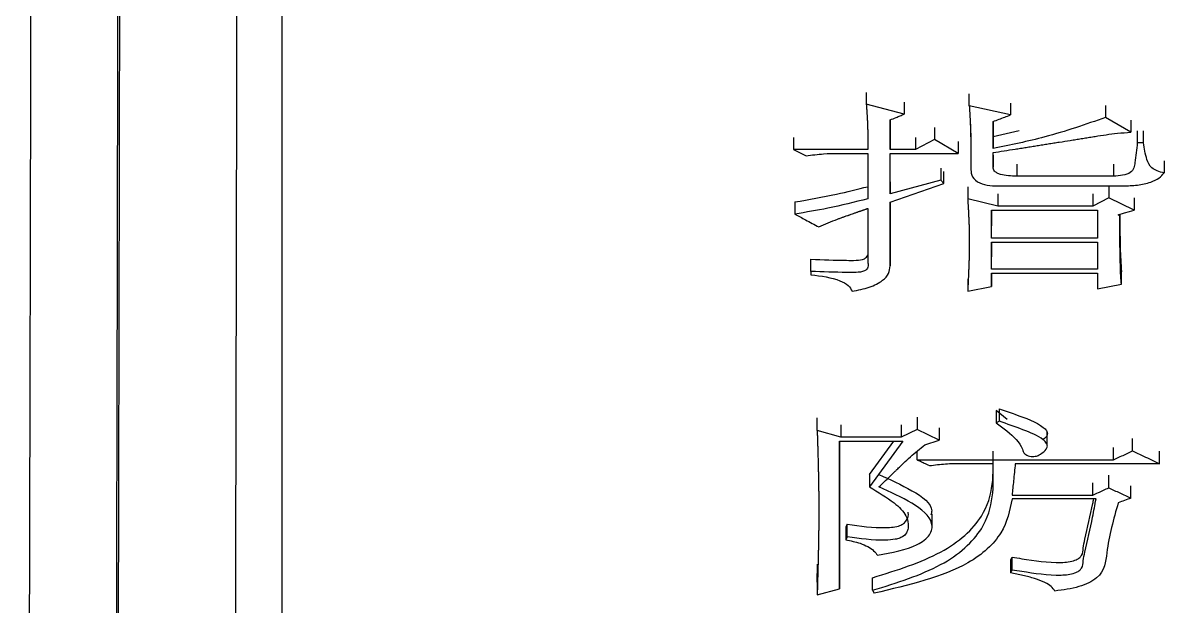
# Model space of a CAD drawing. Header units: millimetres. Extents: x 2126 to 3741, y 477 to 1658.
# Drawn here: x 2347.47 to 2355.26, y 823.2 to 827.18 of the extents above; entities that cross this region are included whole.
import ezdxf

# ---------------------------------------------------------------- set-up
doc = ezdxf.new("R2010")
doc.units = ezdxf.units.MM

msp = doc.modelspace()

# ---------------------------------------------------------------- linework, layer by layer
at = {"color": 7, "linetype": 'Continuous', "lineweight": 25}
for p, q in [((2353.2272, 826.7077), (2353.2272, 826.6262)), ((2353.9303, 826.615), (2353.9303, 826.6965)), ((2353.4868, 826.5588), (2353.2272, 826.6262)), ((2353.4868, 826.6404), (2353.4868, 826.5588)), ((2354.2116, 826.5532), (2353.9303, 826.615)), ((2354.2116, 826.6348), (2354.2116, 826.5532)), ((2354.8607, 826.618), (2354.8607, 826.5364)), ((2353.3895, 826.3186), (2353.3895, 826.5196)), ((2353.3895, 826.5196), (2353.3895, 826.4009)), ((2355.0337, 826.4357), (2354.8607, 826.5364)), ((2353.6924, 826.4673), (2353.6924, 826.3854)), ((2354.0926, 826.3242), (2354.0926, 826.5084)), ((2354.0926, 826.5084), (2354.0926, 826.4065)), ((2354.0926, 826.4065), (2354.2704, 826.4478)), ((2355.0337, 826.5174), (2355.0337, 826.4357)), ((2355.077, 826.445), (2355.077, 826.3631)), ((2355.1202, 826.3631), (2355.1202, 826.445)), ((2352.7296, 826.4005), (2352.7296, 826.3186)), ((2353.3895, 826.4005), (2353.3895, 826.3186)), ((2353.5626, 826.4005), (2353.5626, 826.3186)), ((2353.6924, 826.3854), (2353.5626, 826.3186)), ((2353.8546, 826.2908), (2353.6924, 826.3854)), ((2353.8546, 826.3728), (2353.8546, 826.2908)), ((2354.0926, 826.4061), (2354.0926, 826.3242)), ((2355.1202, 826.3631), (2355.077, 826.3631)), ((2352.7296, 826.3186), (2352.8162, 826.2741)), ((2353.238, 826.3186), (2352.7296, 826.3186)), ((2353.0325, 826.2908), (2353.238, 826.2908)), ((2353.238, 826.2908), (2353.238, 825.981)), ((2353.5626, 826.3186), (2353.3895, 826.3186)), ((2353.3895, 826.2908), (2353.8546, 826.2908)), ((2353.3895, 826.0141), (2353.3895, 826.2908)), ((2354.0926, 826.1964), (2354.0926, 826.2963)), ((2353.9412, 826.2622), (2353.9412, 826.1798)), ((2354.0926, 826.2785), (2354.0926, 826.1964)), ((2354.2549, 826.2177), (2354.2549, 826.1355)), ((2354.9146, 826.2177), (2354.9146, 826.1355)), ((2355.2609, 826.2398), (2355.2609, 826.1577)), ((2353.7356, 826.1901), (2353.7356, 826.1079)), ((2353.7573, 826.0858), (2353.7573, 826.1681)), ((2354.9146, 826.1355), (2354.2549, 826.1355)), ((2353.7356, 826.1079), (2353.3895, 826.0141)), ((2353.3895, 826.0965), (2353.3895, 826.0141)), ((2353.3895, 825.9591), (2353.7573, 826.0858)), ((2353.7573, 826.0858), (2353.7356, 826.1079)), ((2353.9195, 826.0635), (2353.9195, 825.981)), ((2354.1467, 826.0692), (2354.9796, 826.0692)), ((2354.8823, 826.069), (2354.8823, 825.9865)), ((2354.1251, 825.9316), (2353.9195, 825.981)), ((2354.1251, 826.0141), (2354.1251, 825.9316)), ((2354.7741, 826.0141), (2354.7741, 825.9316)), ((2354.8823, 825.9865), (2354.7741, 825.9316)), ((2355.0553, 825.9041), (2354.8823, 825.9865)), ((2355.0553, 825.9867), (2355.0553, 825.9041)), ((2352.7404, 825.9596), (2352.7404, 825.8767)), ((2353.238, 825.9151), (2353.238, 825.5442)), ((2353.3895, 825.5225), (2353.3895, 825.9591)), ((2353.3895, 825.9591), (2353.3895, 825.6058)), ((2354.0818, 825.9041), (2354.8065, 825.9041)), ((2354.0818, 825.7127), (2354.0818, 825.9041)), ((2354.0818, 825.9041), (2354.0818, 825.7958)), ((2354.7741, 825.9316), (2354.1251, 825.9316)), ((2354.8065, 825.9041), (2354.8066, 825.7127)), ((2354.958, 825.8657), (2354.9472, 825.8712)), ((2354.958, 825.8657), (2354.958, 825.8745)), ((2354.0818, 825.7127), (2354.0818, 825.7955)), ((2354.8066, 825.7127), (2354.0818, 825.7127)), ((2354.0818, 825.6854), (2354.8066, 825.6854)), ((2354.0818, 825.5009), (2354.0818, 825.6854)), ((2354.0818, 825.6854), (2354.0818, 825.5842)), ((2354.8066, 825.6854), (2354.8066, 825.5009)), ((2353.238, 825.6275), (2353.238, 825.5442)), ((2353.3895, 825.6057), (2353.3895, 825.5225)), ((2354.0818, 825.5009), (2354.0818, 825.584)), ((2352.8486, 825.4846), (2352.8486, 825.5678)), ((2352.8486, 825.4846), (2352.8486, 825.463)), ((2353.9195, 825.4331), (2353.9195, 825.3498)), ((2354.8066, 825.5009), (2354.0818, 825.5009)), ((2354.0818, 825.4738), (2354.8066, 825.4738)), ((2354.0818, 825.3821), (2354.0818, 825.4738)), ((2354.0818, 825.4654), (2354.0818, 825.3821)), ((2354.8066, 825.4738), (2354.8066, 825.3659)), ((2354.9688, 825.3982), (2354.9688, 825.4817)), ((2353.9195, 825.3498), (2354.0818, 825.3821)), ((2354.8066, 825.3659), (2354.9688, 825.3982)), ((2354.1901, 824.4736), (2354.1143, 824.5368)), ((2354.1143, 824.5368), (2354.1143, 824.4521)), ((2354.1359, 824.4625), (2354.1359, 824.5472)), ((2352.8919, 824.4001), (2352.8919, 824.4848)), ((2353.0542, 824.4382), (2353.0542, 824.3534)), ((2353.4652, 824.4382), (2353.4652, 824.3534)), ((2353.5734, 824.49), (2353.5734, 824.4053)), ((2353.7248, 824.4175), (2353.7248, 824.3327)), ((2354.1359, 824.4625), (2354.1143, 824.4521)), ((2353.0542, 824.3534), (2352.8919, 824.4001)), ((2353.4652, 824.3534), (2353.0542, 824.3534)), ((2353.5734, 824.4053), (2353.4652, 824.3534)), ((2353.7248, 824.3327), (2353.5734, 824.4053)), ((2354.4619, 824.3015), (2354.4619, 824.3868)), ((2355.0446, 824.2603), (2355.0446, 824.3452)), ((2353.0433, 824.3275), (2353.476, 824.3275)), ((2353.0434, 823.318), (2353.0433, 824.3275)), ((2353.0434, 824.3275), (2353.0434, 823.4042)), ((2353.476, 824.3275), (2353.2489, 824.0136)), ((2353.2489, 824.0989), (2353.4146, 824.3275)), ((2353.6275, 824.3016), (2353.7248, 824.3327)), ((2354.9147, 824.1984), (2354.9147, 824.2834)), ((2353.5734, 824.1984), (2353.5734, 824.2579)), ((2353.5734, 824.1984), (2354.9147, 824.1984)), ((2355.2284, 824.1726), (2355.2284, 824.2576)), ((2354.0926, 824.1726), (2353.8763, 824.1726)), ((2355.2284, 824.1726), (2354.2441, 824.1726)), ((2353.2489, 824.0988), (2353.2489, 824.0136)), ((2354.7741, 823.9574), (2354.7741, 824.0427)), ((2354.8823, 824.0084), (2354.8823, 824.0937)), ((2354.2224, 823.9574), (2354.7741, 823.9574)), ((2355.0337, 823.937), (2355.0337, 824.0223)), ((2354.7957, 823.9319), (2354.2224, 823.9319)), ((2353.6763, 823.743), (2353.6763, 823.8286)), ((2353.0974, 823.759), (2353.0866, 823.7389)), ((2353.0866, 823.7389), (2353.0866, 823.6532)), ((2353.0974, 823.6733), (2353.0974, 823.759)), ((2353.0974, 823.6733), (2353.0866, 823.6532)), ((2352.8919, 823.3645), (2352.8949, 823.4878)), ((2354.2116, 823.5135), (2354.2116, 823.4275)), ((2354.2225, 823.4476), (2354.2225, 823.5336)), ((2353.0434, 823.4042), (2353.0434, 823.318)), ((2352.8919, 823.3645), (2352.8919, 823.2783)), ((2352.8919, 823.2783), (2353.0434, 823.318)), ((2353.2705, 823.3081), (2353.2813, 823.2882))]:
    msp.add_line(p, q, dxfattribs=at)
at = {"color": 7, "linetype": 'Continuous', "lineweight": 25, "flags": 128}
for points in [[(2354.9472, 825.8712), (2354.9911, 825.8846), (2355.0232, 825.8943), (2355.0553, 825.9041)], [(2353.2705, 823.3081), (2353.2705, 823.3431), (2353.2705, 823.3687), (2353.2705, 823.3943)]]:
    msp.add_lwpolyline(points, dxfattribs=at)
at = {"color": 7, "linetype": 'Continuous', "lineweight": 25}
for points, knots in [([(2347.566, 903.2699), (2347.5668, 900.2452), (2347.5685, 894.2087), (2347.5688, 885.0556), (2347.5675, 876.0137), (2347.5645, 867.1863), (2347.5599, 858.6941), (2347.5547, 851.8497), (2347.5496, 846.3926), (2347.5449, 842.0398), (2347.5394, 837.5819), (2347.5328, 833.1033), (2347.5256, 828.9695), (2347.5179, 825.229), (2347.5097, 821.9108), (2347.5007, 818.8755), (2347.4908, 816.2233), (2347.4801, 813.9884), (2347.4725, 813.0105), (2347.4687, 812.5113)], [0, 0, 0, 0, 0.074691, 0.149062, 0.223115, 0.296848, 0.370262, 0.443356, 0.483243, 0.526636, 0.573536, 0.623941, 0.677851, 0.725458, 0.775499, 0.827974, 0.882883, 0.940225, 1, 1, 1, 1]), ([(2348.0737, 813.2543), (2348.0782, 813.9792), (2348.0874, 815.4289), (2348.1003, 819.2192), (2348.1123, 824.1173), (2348.1233, 830.158), (2348.133, 837.2059), (2348.1413, 845.1488), (2348.148, 853.8486), (2348.1531, 863.1554), (2348.1559, 871.5973), (2348.1572, 878.8774), (2348.1574, 882.881), (2348.1575, 884.8828)], [0, 0, 0, 0, 0.0981345, 0.196269, 0.2944034, 0.3925379, 0.4906723, 0.5888066, 0.686941, 0.7850753, 0.8832097, 0.9416048, 1, 1, 1, 1]), ([(2348.0876, 813.7911), (2348.0909, 814.2908), (2348.0974, 815.2767), (2348.1067, 817.5572), (2348.1154, 820.318), (2348.1234, 823.5464), (2348.1307, 827.157), (2348.1384, 831.703), (2348.1461, 837.3062), (2348.1533, 844.0249), (2348.1591, 850.9275), (2348.1636, 857.857), (2348.1668, 864.681), (2348.1691, 871.2911), (2348.1704, 877.6009), (2348.1708, 882.1053), (2348.1709, 884.488), (2348.1709, 884.8828)], [0, 0, 0, 0, 0.07139, 0.140843, 0.208359, 0.273937, 0.337578, 0.399281, 0.488173, 0.572709, 0.652888, 0.72871, 0.800173, 0.867277, 0.930021, 0.988406, 1, 1, 1, 1]), ([(2348.969, 884.8828), (2348.9689, 883.6105), (2348.9688, 881.2841), (2348.9684, 877.9206), (2348.9679, 874.7875), (2348.9672, 871.6713), (2348.9662, 868.5776), (2348.9651, 865.5121), (2348.9638, 862.4806), (2348.9617, 858.2266), (2348.9584, 852.6862), (2348.9532, 845.9423), (2348.9465, 839.2147), (2348.9391, 833.4937), (2348.9315, 828.7732), (2348.9241, 824.9705), (2348.9159, 821.5364), (2348.9068, 818.578), (2348.8971, 816.1245), (2348.8903, 815.079), (2348.8868, 814.5471)], [0, 0, 0, 0, 0.037781, 0.069081, 0.100468, 0.131943, 0.163506, 0.195157, 0.226895, 0.258722, 0.330934, 0.408983, 0.49287, 0.582593, 0.645672, 0.711347, 0.779618, 0.850484, 0.923944, 1, 1, 1, 1]), ([(2349.237, 877.7438), (2349.237, 877.0974), (2349.2371, 873.8621), (2349.2371, 868.1101), (2349.2372, 861.9106), (2349.2372, 855.9011), (2349.2373, 851.2617), (2349.2373, 845.7245), (2349.2373, 841.5161), (2349.2374, 836.5816), (2349.2374, 831.9839), (2349.2375, 827.8888), (2349.2375, 824.2072), (2349.2376, 821.5987), (2349.2376, 818.7886), (2349.2377, 816.9183), (2349.2378, 814.8901), (2349.2379, 814.1338), (2349.2379, 813.6051)], [0, 0, 0, 0, 0.020124, 0.100733, 0.181328, 0.221587, 0.302184, 0.342442, 0.423039, 0.463298, 0.543894, 0.624491, 0.664749, 0.745346, 0.785604, 0.8662, 0.906458, 1, 1, 1, 1]), ([(2353.2272, 826.6262), (2353.2273, 826.6245), (2353.2276, 826.6211), (2353.2279, 826.6161), (2353.2283, 826.611), (2353.2287, 826.6059), (2353.229, 826.6009), (2353.2294, 826.5958), (2353.2298, 826.5907), (2353.2301, 826.5857), (2353.2305, 826.5806), (2353.2308, 826.5755), (2353.2311, 826.5705), (2353.2315, 826.5654), (2353.2318, 826.5603), (2353.2321, 826.5553), (2353.2324, 826.5502), (2353.2327, 826.5452), (2353.233, 826.5401), (2353.2333, 826.5351), (2353.2336, 826.53), (2353.2338, 826.5258), (2353.2341, 826.5216), (2353.2343, 826.5174), (2353.2345, 826.5123), (2353.2348, 826.5072), (2353.235, 826.5022), (2353.2352, 826.4971), (2353.2354, 826.4921), (2353.2356, 826.487), (2353.2358, 826.482), (2353.2359, 826.4778), (2353.236, 826.4736), (2353.2362, 826.4694), (2353.2363, 826.4643), (2353.2365, 826.4593), (2353.2366, 826.4542), (2353.2367, 826.4492), (2353.2368, 826.4441), (2353.2369, 826.4391), (2353.237, 826.434), (2353.2371, 826.429), (2353.2372, 826.4248), (2353.2373, 826.4206), (2353.2373, 826.4164), (2353.2374, 826.4114), (2353.2375, 826.4063), (2353.2375, 826.4013), (2353.2376, 826.3962), (2353.2376, 826.3912), (2353.2377, 826.3862), (2353.2377, 826.3811), (2353.2378, 826.3769), (2353.2378, 826.3728), (2353.2378, 826.3686), (2353.2378, 826.3635), (2353.2379, 826.3585), (2353.2379, 826.3535), (2353.2379, 826.3484), (2353.2379, 826.3434), (2353.238, 826.3384), (2353.238, 826.3334), (2353.238, 826.3292), (2353.238, 826.3242), (2353.238, 826.321), (2353.238, 826.3186)], [0, 0, 0, 0, 0.01641, 0.03282, 0.04923, 0.06564, 0.08205, 0.098461, 0.114871, 0.131281, 0.147691, 0.164101, 0.180511, 0.196921, 0.213331, 0.229741, 0.246151, 0.262561, 0.278972, 0.295382, 0.311792, 0.328202, 0.336407, 0.352817, 0.369227, 0.385637, 0.402047, 0.418457, 0.434867, 0.451278, 0.467688, 0.484098, 0.492303, 0.508713, 0.525123, 0.541533, 0.557943, 0.574353, 0.590763, 0.607173, 0.623583, 0.639994, 0.656404, 0.664609, 0.681019, 0.697429, 0.713839, 0.730249, 0.746659, 0.763069, 0.779479, 0.795889, 0.8123, 0.820505, 0.836915, 0.853325, 0.869735, 0.886145, 0.902555, 0.918965, 0.935375, 0.951785, 0.968195, 0.9764, 1, 1, 1, 1]), ([(2353.9303, 826.615), (2353.9306, 826.6106), (2353.931, 826.6041), (2353.9316, 826.5954), (2353.932, 826.5889), (2353.9324, 826.5824), (2353.9328, 826.5759), (2353.9332, 826.5694), (2353.9337, 826.5608), (2353.9343, 826.55), (2353.9351, 826.537), (2353.9358, 826.524), (2353.9372, 826.4981), (2353.9383, 826.4721), (2353.9393, 826.4462), (2353.9397, 826.4333), (2353.94, 826.4204), (2353.9404, 826.4074), (2353.9406, 826.3945), (2353.9409, 826.3773), (2353.9412, 826.36), (2353.9414, 826.3428), (2353.9415, 826.3299), (2353.9415, 826.317), (2353.9416, 826.3042), (2353.9416, 826.2934), (2353.9416, 826.2848), (2353.9416, 826.2784), (2353.9416, 826.2719), (2353.9416, 826.2655), (2353.9416, 826.2591), (2353.9415, 826.2526), (2353.9415, 826.2462), (2353.9415, 826.2398), (2353.9415, 826.2312), (2353.9414, 826.2226), (2353.9414, 826.2141), (2353.9413, 826.2076), (2353.9413, 826.2023), (2353.9413, 826.198), (2353.9413, 826.1948), (2353.9412, 826.1916), (2353.9412, 826.1884), (2353.9412, 826.1844), (2353.9412, 826.1816), (2353.9412, 826.1798)], [0, 0, 0, 0, 0.0297, 0.04455, 0.0594, 0.07425, 0.0891, 0.10395, 0.1188, 0.1485, 0.1782, 0.2079, 0.237599, 0.3564, 0.3861, 0.4158, 0.4455, 0.4752, 0.5049, 0.5346, 0.594, 0.6237, 0.6534, 0.6831, 0.7128, 0.742499, 0.757349, 0.772199, 0.787049, 0.801899, 0.816749, 0.831599, 0.846449, 0.861299, 0.876149, 0.905849, 0.920699, 0.935549, 0.950399, 0.957824, 0.965249, 0.972674, 0.980099, 0.987524, 1, 1, 1, 1]), ([(2353.3895, 826.5196), (2353.4031, 826.5251), (2353.4261, 826.5344), (2353.4586, 826.5474), (2353.4774, 826.555), (2353.4868, 826.5588)], [0, 0, 0, 0, 0.419954, 0.709976, 1, 1, 1, 1]), ([(2354.0926, 826.5084), (2354.1065, 826.5136), (2354.1333, 826.5237), (2354.173, 826.5386), (2354.1987, 826.5484), (2354.2116, 826.5532)], [0, 0, 0, 0, 0.350984, 0.675491, 1, 1, 1, 1]), ([(2354.8607, 826.5364), (2354.7248, 826.4889), (2354.4807, 826.4037), (2354.2118, 826.3486), (2354.0926, 826.3242)], [0, 0, 0, 0, 0.556567, 1, 1, 1, 1]), ([(2353.9368, 826.5046), (2353.9382, 826.4641), (2353.9404, 826.4021), (2353.9411, 826.3177), (2353.9412, 826.2811), (2353.9412, 826.2671), (2353.9412, 826.2646), (2353.9412, 826.265), (2353.9412, 826.265)], [0, 0, 0, 0, 0.522535, 0.798849, 0.953458, 0.983824, 0.997934, 1, 1, 1, 1]), ([(2354.0926, 826.2963), (2354.1428, 826.3043), (2354.1993, 826.3132), (2354.2621, 826.3231), (2354.2778, 826.3256), (2354.2935, 826.3281), (2354.306, 826.3301), (2354.3217, 826.3326), (2354.3437, 826.3361), (2354.3751, 826.3411), (2354.4065, 826.346), (2354.4378, 826.351), (2354.463, 826.355), (2354.4943, 826.36), (2354.5194, 826.364), (2354.5634, 826.371), (2354.601, 826.377), (2354.6449, 826.384), (2354.67, 826.388), (2354.7014, 826.393), (2354.7265, 826.397), (2354.7579, 826.402), (2354.8269, 826.4131), (2354.9201, 826.4275), (2355.0028, 826.4334), (2355.0337, 826.4357)], [0, 0, 0, 0, 0.160709, 0.180798, 0.200887, 0.210931, 0.23102, 0.241064, 0.261152, 0.30133, 0.341507, 0.361596, 0.401773, 0.421862, 0.462039, 0.482128, 0.562482, 0.582571, 0.622748, 0.642837, 0.683014, 0.703103, 0.74328, 0.904095, 1, 1, 1, 1]), ([(2355.077, 826.3631), (2355.0727, 826.3177), (2355.0673, 826.2604), (2355.0557, 826.1928), (2355.0364, 826.1572), (2354.9769, 826.1397), (2354.9356, 826.1369), (2354.9146, 826.1355)], [0, 0, 0, 0, 0.489877, 0.617073, 0.743751, 0.869803, 1, 1, 1, 1]), ([(2355.2609, 826.1577), (2355.2446, 826.1616), (2355.2125, 826.1693), (2355.1617, 826.1985), (2355.1343, 826.2672), (2355.1258, 826.3251), (2355.1202, 826.3631)], [0, 0, 0, 0, 0.127818, 0.252018, 0.508407, 1, 1, 1, 1]), ([(2352.8162, 826.2741), (2352.8559, 826.2796), (2352.9271, 826.2895), (2353.0002, 826.2904), (2353.0325, 826.2908)], [0, 0, 0, 0, 0.558835, 1, 1, 1, 1]), ([(2353.9412, 826.1798), (2353.9426, 826.1632), (2353.9456, 826.1296), (2353.9937, 826.0867), (2354.0711, 826.0695), (2354.1213, 826.0693), (2354.1467, 826.0692)], [0, 0, 0, 0, 0.26803, 0.540931, 0.767912, 1, 1, 1, 1]), ([(2354.2549, 826.1355), (2354.2158, 826.1364), (2354.1668, 826.1376), (2354.1193, 826.1558), (2354.0968, 826.172), (2354.0942, 826.1869), (2354.0926, 826.1964)], [0, 0, 0, 0, 0.51629, 0.647429, 0.774862, 1, 1, 1, 1]), ([(2354.9796, 826.0692), (2355.0127, 826.0701), (2355.0783, 826.0718), (2355.1646, 826.09), (2355.2279, 826.1206), (2355.25, 826.1454), (2355.2609, 826.1577)], [0, 0, 0, 0, 0.2887937, 0.5729304, 0.7895926, 1, 1, 1, 1]), ([(2352.7404, 825.9596), (2352.8354, 825.9762), (2353.0047, 826.0058), (2353.1669, 826.0461), (2353.238, 826.0638)], [0, 0, 0, 0, 0.560942, 1, 1, 1, 1]), ([(2353.238, 825.981), (2353.1475, 825.9583), (2352.9854, 825.9177), (2352.8154, 825.8893), (2352.7404, 825.8767)], [0, 0, 0, 0, 0.558886, 1, 1, 1, 1]), ([(2353.9195, 825.981), (2353.9198, 825.9768), (2353.9201, 825.9704), (2353.9206, 825.9619), (2353.921, 825.9555), (2353.9214, 825.9491), (2353.9217, 825.9428), (2353.9221, 825.9364), (2353.9225, 825.93), (2353.9228, 825.9236), (2353.9232, 825.9173), (2353.9235, 825.9109), (2353.9239, 825.9045), (2353.9242, 825.8982), (2353.9245, 825.8918), (2353.9249, 825.8854), (2353.9252, 825.8791), (2353.9255, 825.8727), (2353.9259, 825.8642), (2353.9264, 825.8536), (2353.927, 825.8409), (2353.9275, 825.8282), (2353.928, 825.8155), (2353.9285, 825.8028), (2353.9289, 825.7901), (2353.9293, 825.7774), (2353.9299, 825.7521), (2353.9303, 825.7267), (2353.9304, 825.7014), (2353.9304, 825.6888), (2353.9304, 825.6719), (2353.9302, 825.6508), (2353.9299, 825.6256), (2353.9294, 825.6004), (2353.9288, 825.5752), (2353.9282, 825.5542), (2353.9275, 825.5332), (2353.9269, 825.5165), (2353.9263, 825.4997), (2353.9258, 825.4871), (2353.9253, 825.4746), (2353.9248, 825.4641), (2353.9245, 825.4558), (2353.9242, 825.4495), (2353.9239, 825.4432), (2353.9237, 825.437), (2353.9234, 825.4307), (2353.9231, 825.4244), (2353.9228, 825.4182), (2353.9225, 825.4119), (2353.9222, 825.4057), (2353.9219, 825.3994), (2353.9216, 825.3931), (2353.9214, 825.3879), (2353.9212, 825.3838), (2353.921, 825.3806), (2353.9209, 825.3775), (2353.9207, 825.3744), (2353.9206, 825.3713), (2353.9204, 825.3681), (2353.9203, 825.365), (2353.9201, 825.3619), (2353.92, 825.3588), (2353.9198, 825.3547), (2353.9196, 825.3517), (2353.9195, 825.3498)], [0, 0, 0, 0, 0.020012, 0.030018, 0.040024, 0.050031, 0.060037, 0.070043, 0.080049, 0.090055, 0.100061, 0.110067, 0.120073, 0.130079, 0.140086, 0.150092, 0.160098, 0.170104, 0.18011, 0.200122, 0.220134, 0.240147, 0.260159, 0.280171, 0.300183, 0.320196, 0.340208, 0.420258, 0.44027, 0.460282, 0.480294, 0.520319, 0.560343, 0.600368, 0.640392, 0.680417, 0.700429, 0.740454, 0.760466, 0.780478, 0.80049, 0.820502, 0.830509, 0.840515, 0.850521, 0.860527, 0.870533, 0.880539, 0.890545, 0.900551, 0.910557, 0.920564, 0.93057, 0.940576, 0.945579, 0.950582, 0.955585, 0.960588, 0.965591, 0.970594, 0.975597, 0.9806, 0.985603, 0.990606, 1, 1, 1, 1]), ([(2352.9027, 825.7891), (2352.9448, 825.8075), (2352.9896, 825.8269), (2353.0398, 825.8454), (2353.0509, 825.8494), (2353.0621, 825.8535), (2353.0732, 825.8575), (2353.0844, 825.8616), (2353.0957, 825.8656), (2353.1069, 825.8695), (2353.1153, 825.8725), (2353.1266, 825.8765), (2353.1379, 825.8805), (2353.1478, 825.8839), (2353.1548, 825.8864), (2353.1605, 825.8883), (2353.1661, 825.8903), (2353.1718, 825.8923), (2353.1775, 825.8942), (2353.1831, 825.8962), (2353.1874, 825.8976), (2353.193, 825.8996), (2353.1987, 825.9016), (2353.2044, 825.9035), (2353.2086, 825.905), (2353.2143, 825.9069), (2353.2199, 825.9089), (2353.2256, 825.9108), (2353.2312, 825.9127), (2353.2353, 825.9142), (2353.238, 825.9151)], [0, 0, 0, 0, 0.396041, 0.420732, 0.445423, 0.494806, 0.519497, 0.544188, 0.59357, 0.618261, 0.642952, 0.667643, 0.717025, 0.741716, 0.754061, 0.778752, 0.791098, 0.803443, 0.828134, 0.84048, 0.852825, 0.865171, 0.889862, 0.902207, 0.914553, 0.926898, 0.951589, 0.963935, 0.97628, 1, 1, 1, 1]), ([(2352.7404, 825.8767), (2352.7647, 825.8636), (2352.8038, 825.8425), (2352.8579, 825.8133), (2352.8878, 825.7972), (2352.9027, 825.7891)], [0, 0, 0, 0, 0.4477923, 0.7238958, 1, 1, 1, 1]), ([(2354.9688, 825.3982), (2354.9686, 825.4001), (2354.9683, 825.4039), (2354.9678, 825.4095), (2354.9672, 825.4171), (2354.9666, 825.4246), (2354.966, 825.4322), (2354.9656, 825.4378), (2354.965, 825.4454), (2354.9645, 825.4529), (2354.9639, 825.4661), (2354.963, 825.4907), (2354.9613, 825.5437), (2354.9597, 825.6044), (2354.9592, 825.6576), (2354.9589, 825.6842), (2354.9588, 825.6995), (2354.9587, 825.7109), (2354.9586, 825.7204), (2354.9585, 825.73), (2354.9585, 825.7376), (2354.9584, 825.7452), (2354.9584, 825.7529), (2354.9583, 825.7605), (2354.9583, 825.7681), (2354.9583, 825.7739), (2354.9582, 825.7815), (2354.9582, 825.7892), (2354.9582, 825.7968), (2354.9582, 825.8045), (2354.9581, 825.8121), (2354.9581, 825.8198), (2354.9581, 825.8255), (2354.9581, 825.8303), (2354.9581, 825.8351), (2354.9581, 825.8389), (2354.958, 825.8427), (2354.958, 825.8456), (2354.958, 825.8494), (2354.958, 825.8533), (2354.958, 825.8571), (2354.958, 825.8609), (2354.958, 825.8638), (2354.958, 825.8657)], [0, 0, 0, 0, 0.012194, 0.024389, 0.036583, 0.060972, 0.073167, 0.085361, 0.097556, 0.121945, 0.134139, 0.182918, 0.280473, 0.475585, 0.573141, 0.621919, 0.646308, 0.670697, 0.695086, 0.70728, 0.731669, 0.743863, 0.756058, 0.780447, 0.792641, 0.804836, 0.81703, 0.841419, 0.853613, 0.865808, 0.890197, 0.902391, 0.914586, 0.92678, 0.932877, 0.945072, 0.951169, 0.957266, 0.963363, 0.975558, 0.981655, 0.987752, 1, 1, 1, 1]), ([(2354.9582, 825.8738), (2354.9582, 825.8681), (2354.9583, 825.8309), (2354.9587, 825.786), (2354.9595, 825.7155), (2354.9605, 825.6216), (2354.9656, 825.5361), (2354.9688, 825.4817)], [0, 0, 0, 0, 0.0431296, 0.2823119, 0.3421073, 0.5812899, 1, 1, 1, 1]), ([(2352.8486, 825.568), (2352.9307, 825.5653), (2353.0344, 825.5618), (2353.1542, 825.5599), (2353.2199, 825.5666), (2353.2323, 825.5878), (2353.238, 825.5978)], [0, 0, 0, 0, 0.579644, 0.732014, 0.874517, 1, 1, 1, 1]), ([(2353.2382, 825.5442), (2353.2398, 825.5345), (2353.2431, 825.5149), (2353.2187, 825.4833), (2353.1547, 825.4765), (2353.0339, 825.4785), (2352.9305, 825.4819), (2352.8486, 825.4846)], [0, 0, 0, 0, 0.111377, 0.22453, 0.350906, 0.486016, 1, 1, 1, 1]), ([(2353.1299, 825.3498), (2353.1704, 825.3578), (2353.25, 825.3735), (2353.3384, 825.4176), (2353.384, 825.4706), (2353.3877, 825.5053), (2353.3895, 825.5225)], [0, 0, 0, 0, 0.291847, 0.573788, 0.788346, 1, 1, 1, 1]), ([(2352.8486, 825.463), (2352.919, 825.4539), (2353.016, 825.4413), (2353.1093, 825.3922), (2353.1231, 825.3638), (2353.1299, 825.3498)], [0, 0, 0, 0, 0.573358, 0.790473, 1, 1, 1, 1]), ([(2354.1359, 824.5472), (2354.1712, 824.5348), (2354.2772, 824.4973), (2354.4028, 824.4536), (2354.4589, 824.399), (2354.4665, 824.3752), (2354.455, 824.3536), (2354.4399, 824.3424), (2354.4327, 824.3372)], [0, 0, 0, 0, 0.230285, 0.693302, 0.776377, 0.859882, 0.933594, 1, 1, 1, 1]), ([(2354.1143, 824.4521), (2354.1389, 824.4337), (2354.213, 824.3782), (2354.2862, 824.3071), (2354.3006, 824.2452), (2354.3228, 824.2299), (2354.3414, 824.2239), (2354.3614, 824.2214), (2354.3804, 824.2226), (2354.4001, 824.228), (2354.4279, 824.2438), (2354.4531, 824.2653), (2354.466, 824.2912), (2354.4587, 824.3141), (2354.4146, 824.3583), (2354.2948, 824.4058), (2354.1894, 824.4435), (2354.1359, 824.4625)], [0, 0, 0, 0, 0.109651, 0.330682, 0.3864, 0.404634, 0.422868, 0.441529, 0.456387, 0.471247, 0.497612, 0.560433, 0.593185, 0.625961, 0.670922, 0.833212, 1, 1, 1, 1]), ([(2352.8919, 824.4001), (2352.8922, 824.3903), (2352.8927, 824.3755), (2352.8933, 824.3559), (2352.8937, 824.3412), (2352.8941, 824.3265), (2352.8946, 824.3118), (2352.895, 824.2971), (2352.8955, 824.2824), (2352.8959, 824.2677), (2352.8964, 824.2481), (2352.897, 824.2286), (2352.8975, 824.2091), (2352.8979, 824.1944), (2352.8984, 824.1749), (2352.8989, 824.1555), (2352.8994, 824.136), (2352.8997, 824.1214), (2352.9, 824.1068), (2352.9004, 824.0874), (2352.9008, 824.068), (2352.9012, 824.0485), (2352.9014, 824.034), (2352.9017, 824.0195), (2352.9019, 824.0001), (2352.9022, 823.9808), (2352.9024, 823.9614), (2352.9025, 823.9493), (2352.9026, 823.9397), (2352.9026, 823.9324), (2352.9027, 823.9252), (2352.9028, 823.9156), (2352.9028, 823.9059), (2352.9028, 823.8963), (2352.9029, 823.8891), (2352.9029, 823.8818), (2352.9029, 823.8746), (2352.9029, 823.8674), (2352.9029, 823.8614), (2352.9029, 823.8566), (2352.9029, 823.8529), (2352.9029, 823.8481), (2352.9029, 823.8433), (2352.9029, 823.8385), (2352.9029, 823.8337), (2352.9029, 823.8277), (2352.9028, 823.8205), (2352.9028, 823.8109), (2352.9028, 823.8013), (2352.9027, 823.7917), (2352.9027, 823.7845), (2352.9026, 823.7749), (2352.9025, 823.7629), (2352.9024, 823.7485), (2352.9022, 823.7342), (2352.9021, 823.7198), (2352.9018, 823.7007), (2352.9016, 823.6816), (2352.9013, 823.6625), (2352.901, 823.6482), (2352.9008, 823.6339), (2352.9005, 823.6148), (2352.9001, 823.5958), (2352.8997, 823.5767), (2352.8994, 823.5625), (2352.8991, 823.5482), (2352.8987, 823.5292), (2352.8982, 823.5103), (2352.8977, 823.4913), (2352.8974, 823.4771), (2352.8969, 823.4582), (2352.8964, 823.4392), (2352.8959, 823.4204), (2352.8955, 823.4062), (2352.8951, 823.392), (2352.8946, 823.3732), (2352.8941, 823.3543), (2352.8936, 823.3355), (2352.8932, 823.3214), (2352.8926, 823.3023), (2352.8922, 823.288), (2352.8919, 823.2783)], [0, 0, 0, 0, 0.025705, 0.038557, 0.05141, 0.064262, 0.077115, 0.089967, 0.102819, 0.115672, 0.128524, 0.154229, 0.167082, 0.179934, 0.192786, 0.218491, 0.231344, 0.244196, 0.257049, 0.269901, 0.295606, 0.308458, 0.321311, 0.334163, 0.347016, 0.37272, 0.385573, 0.398425, 0.404851, 0.411278, 0.417704, 0.42413, 0.436983, 0.443409, 0.449835, 0.456261, 0.462687, 0.469114, 0.47554, 0.478753, 0.481966, 0.485179, 0.491605, 0.494818, 0.498032, 0.504458, 0.510884, 0.51731, 0.530163, 0.536589, 0.543015, 0.549441, 0.562294, 0.575146, 0.587999, 0.600851, 0.613703, 0.639408, 0.652261, 0.665113, 0.677966, 0.690818, 0.716523, 0.729375, 0.742228, 0.75508, 0.767933, 0.793637, 0.80649, 0.819342, 0.832195, 0.857899, 0.870752, 0.883604, 0.896457, 0.909309, 0.935014, 0.947866, 0.960719, 0.973571, 1, 1, 1, 1]), ([(2353.3138, 824.0136), (2353.3434, 824.0425), (2353.3767, 824.0749), (2353.414, 824.1111), (2353.4233, 824.1201), (2353.4327, 824.1291), (2353.442, 824.1382), (2353.4514, 824.1472), (2353.4646, 824.1598), (2353.5041, 824.1978), (2353.5588, 824.2473), (2353.6106, 824.2883), (2353.6275, 824.3016)], [0, 0, 0, 0, 0.2975226, 0.3347128, 0.3719031, 0.3904983, 0.4276885, 0.4648788, 0.483474, 0.5578546, 0.8555027, 1, 1, 1, 1]), ([(2354.9147, 824.1984), (2354.9272, 824.2043), (2354.9522, 824.2162), (2354.9955, 824.2368), (2355.0262, 824.2515), (2355.0446, 824.2603)], [0, 0, 0, 0, 0.288432, 0.576865, 1, 1, 1, 1]), ([(2355.0446, 824.2603), (2355.0695, 824.2483), (2355.1126, 824.2278), (2355.1739, 824.1985), (2355.2103, 824.1813), (2355.2284, 824.1726)], [0, 0, 0, 0, 0.407194, 0.703597, 1, 1, 1, 1]), ([(2353.2705, 823.3943), (2353.4367, 823.4461), (2353.7615, 823.5475), (2354.1031, 823.857), (2354.0966, 824.1063), (2354.0926, 824.2577)], [0, 0, 0, 0, 0.291237, 0.569425, 1, 1, 1, 1]), ([(2353.6599, 824.1572), (2353.6475, 824.1631), (2353.6268, 824.1729), (2353.5979, 824.1867), (2353.5816, 824.1945), (2353.5734, 824.1984)], [0, 0, 0, 0, 0.432643, 0.716321, 1, 1, 1, 1]), ([(2353.2705, 823.3081), (2353.4367, 823.36), (2353.7617, 823.4616), (2354.1032, 823.7715), (2354.0966, 824.021), (2354.0926, 824.1726)], [0, 0, 0, 0, 0.291092, 0.569283, 1, 1, 1, 1]), ([(2353.8763, 824.1726), (2353.84, 824.1722), (2353.7668, 824.1712), (2353.6958, 824.1619), (2353.6599, 824.1572)], [0, 0, 0, 0, 0.495714, 1, 1, 1, 1]), ([(2354.2441, 824.1726), (2354.2402, 824.1335), (2354.2346, 824.078), (2354.2274, 824.0064), (2354.2241, 823.9737), (2354.2224, 823.9574)], [0, 0, 0, 0, 0.542952, 0.771476, 1, 1, 1, 1]), ([(2353.3138, 824.0989), (2353.3899, 824.0643), (2353.5391, 823.9965), (2353.6879, 823.8918), (2353.6704, 823.8307), (2353.6675, 823.8206)], [0, 0, 0, 0, 0.46552, 0.912082, 1, 1, 1, 1]), ([(2353.2489, 824.0136), (2353.3081, 823.9786), (2353.4084, 823.9193), (2353.5048, 823.825), (2353.5181, 823.7549), (2353.5073, 823.7078), (2353.4893, 823.6811), (2353.4578, 823.6639), (2353.4153, 823.6535), (2353.2919, 823.6454), (2353.1838, 823.6609), (2353.0974, 823.6733)], [0, 0, 0, 0, 0.236471, 0.400892, 0.534168, 0.588802, 0.643894, 0.675813, 0.707612, 0.766357, 1, 1, 1, 1]), ([(2353.303, 823.5476), (2353.4022, 823.5656), (2353.552, 823.5927), (2353.6697, 823.6843), (2353.6898, 823.7921), (2353.5453, 823.9109), (2353.392, 823.9789), (2353.3138, 824.0136)], [0, 0, 0, 0, 0.250217, 0.37779, 0.502112, 0.745933, 1, 1, 1, 1]), ([(2354.7741, 823.9574), (2354.7866, 823.9633), (2354.8109, 823.9747), (2354.8469, 823.9917), (2354.8705, 824.0029), (2354.8823, 824.0084)], [0, 0, 0, 0, 0.346119, 0.673059, 1, 1, 1, 1]), ([(2354.8823, 824.0084), (2354.9075, 823.9965), (2354.958, 823.9727), (2355.0085, 823.9489), (2355.0337, 823.937)], [0, 0, 0, 0, 0.4999994, 1, 1, 1, 1]), ([(2354.2224, 823.9319), (2354.2066, 823.8535), (2354.1748, 823.6959), (2353.895, 823.4339), (2353.5168, 823.3441), (2353.2813, 823.2882)], [0, 0, 0, 0, 0.271558, 0.546438, 1, 1, 1, 1]), ([(2354.2225, 823.4476), (2354.2445, 823.4445), (2354.354, 823.4292), (2354.482, 823.4075), (2354.6065, 823.415), (2354.6493, 823.4252), (2354.6809, 823.4406), (2354.7062, 823.4685), (2354.7075, 823.5127), (2354.7308, 823.6283), (2354.7664, 823.7688), (2354.7883, 823.8907), (2354.7957, 823.9319)], [0, 0, 0, 0, 0.0476159, 0.2366676, 0.2711991, 0.3058534, 0.3330791, 0.3603377, 0.4287555, 0.5098819, 0.8344448, 1, 1, 1, 1]), ([(2354.2225, 823.5336), (2354.2446, 823.5305), (2354.3543, 823.5152), (2354.4826, 823.4933), (2354.6072, 823.5011), (2354.6498, 823.5114), (2354.6812, 823.5268), (2354.7064, 823.5549), (2354.7074, 823.5997), (2354.7326, 823.7173), (2354.7604, 823.8291), (2354.7777, 823.9216), (2354.7796, 823.9319)], [0, 0, 0, 0, 0.0539594, 0.2681925, 0.3071395, 0.3462244, 0.3769337, 0.4076739, 0.4859202, 0.5793554, 0.9531636, 1, 1, 1, 1]), ([(2354.9472, 823.9064), (2354.9155, 823.7944), (2354.8673, 823.6243), (2354.8569, 823.412), (2354.6828, 823.3258), (2354.5715, 823.3108), (2354.5145, 823.3031)], [0, 0, 0, 0, 0.492344, 0.747305, 0.87043, 1, 1, 1, 1]), ([(2355.0337, 823.937), (2355.0193, 823.9319), (2354.9905, 823.9217), (2354.9616, 823.9115), (2354.9472, 823.9064)], [0, 0, 0, 0, 0.5000001, 1, 1, 1, 1]), ([(2353.0974, 823.759), (2353.185, 823.7465), (2353.2889, 823.7317), (2353.4112, 823.7389), (2353.4543, 823.7478), (2353.4863, 823.765), (2353.5084, 823.7948), (2353.5196, 823.8222), (2353.5128, 823.8403), (2353.5124, 823.8416)], [0, 0, 0, 0, 0.478517, 0.567585, 0.657403, 0.721203, 0.808864, 0.987094, 1, 1, 1, 1]), ([(2353.0866, 823.6532), (2353.1204, 823.6461), (2353.1756, 823.6346), (2353.2388, 823.6075), (2353.2803, 823.5797), (2353.2955, 823.5582), (2353.303, 823.5476)], [0, 0, 0, 0, 0.34974, 0.571287, 0.787704, 1, 1, 1, 1]), ([(2354.2116, 823.5135), (2354.2125, 823.5152), (2354.2144, 823.5186), (2354.218, 823.5253), (2354.2207, 823.5303), (2354.2225, 823.5336)], [0, 0, 0, 0, 0.25319, 0.506384, 1, 1, 1, 1]), ([(2354.2225, 823.4475), (2354.2216, 823.4459), (2354.2193, 823.4417), (2354.2157, 823.435), (2354.213, 823.43), (2354.2116, 823.4275)], [0, 0, 0, 0, 0.252887, 0.626447, 1, 1, 1, 1]), ([(2354.5145, 823.3031), (2354.5074, 823.3137), (2354.4931, 823.3352), (2354.4435, 823.3642), (2354.3773, 823.3894), (2354.2967, 823.4107), (2354.2401, 823.4219), (2354.2116, 823.4275)], [0, 0, 0, 0, 0.162412, 0.328967, 0.549592, 0.773853, 1, 1, 1, 1])]:
    msp.add_open_spline(points, degree=3, knots=knots, dxfattribs=at)

doc.saveas('drawing.dxf')
